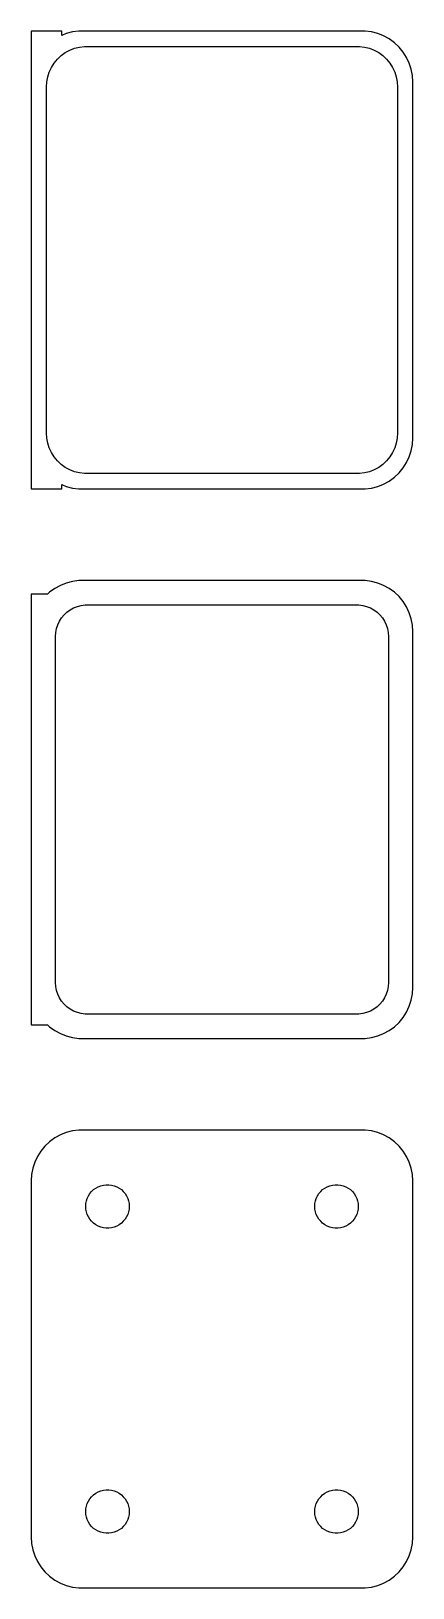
# Model space of a CAD drawing. Header units: metres. Extents: x -19 to 19, y 140 to 292.
import ezdxf

# ---------------------------------------------------------------- set-up
doc = ezdxf.new("R2010")
doc.units = ezdxf.units.M

msp = doc.modelspace()

# ---------------------------------------------------------------- linework, layer by layer
for p, q in [((-15.75, 292.479), (-18.75, 292.479)), ((-18.75, 292.479), (-18.75, 247.521)), ((-15.75, 292.075), (-15.75, 292.479)), ((-15.2951, 292.255), (-15.75, 292.075)), ((-14.6869, 292.411), (-15.2951, 292.255)), ((-14.0639, 292.49), (-14.6869, 292.411)), ((14.0639, 292.49), (-14.0639, 292.49)), ((14.6869, 292.411), (14.0639, 292.49)), ((15.2951, 292.255), (14.6869, 292.411)), ((15.8789, 292.024), (15.2951, 292.255)), ((-14.9531, 290.619), (-14.4861, 290.804)), ((-14.4861, 290.804), (-13.9995, 290.929)), ((-13.9995, 290.929), (-13.5012, 290.992)), ((-13.5012, 290.992), (13.5012, 290.992)), ((13.5012, 290.992), (13.9995, 290.929)), ((13.9995, 290.929), (14.4861, 290.804)), ((14.4861, 290.804), (14.9531, 290.619)), ((16.4291, 291.722), (15.8789, 292.024)), ((16.9371, 291.353), (16.4291, 291.722)), ((17.3948, 290.923), (16.9371, 291.353)), ((17.7951, 290.439), (17.3948, 290.923)), ((-16.7552, 288.927), (-16.4861, 289.351)), ((-16.4861, 289.351), (-16.1659, 289.738)), ((-16.1659, 289.738), (-15.7997, 290.082)), ((-15.7997, 290.082), (-15.3933, 290.377)), ((-15.3933, 290.377), (-14.9531, 290.619)), ((14.9531, 290.619), (15.3933, 290.377)), ((15.3933, 290.377), (15.7997, 290.082)), ((15.7997, 290.082), (16.1659, 289.738)), ((16.1659, 289.738), (16.4861, 289.351)), ((16.4861, 289.351), (16.7552, 288.927)), ((18.1315, 289.909), (17.7951, 290.439)), ((18.3989, 289.341), (18.1315, 289.909)), ((18.5929, 288.743), (18.3989, 289.341)), ((-17.2184, 287.501), (-17.1243, 287.995)), ((-17.1243, 287.995), (-16.9691, 288.472)), ((-16.9691, 288.472), (-16.7552, 288.927)), ((16.7552, 288.927), (16.9691, 288.472)), ((16.9691, 288.472), (17.1243, 287.995)), ((17.1243, 287.995), (17.2184, 287.501)), ((18.7106, 288.127), (18.5929, 288.743)), ((18.75, 287.5), (18.7106, 288.127)), ((-17.25, 287), (-17.2184, 287.501)), ((-17.25, 253), (-17.25, 287)), ((17.2184, 287.501), (17.25, 287)), ((17.25, 287), (17.25, 253)), ((18.75, 252.5), (18.75, 287.5)), ((-17.2184, 252.499), (-17.25, 253)), ((-17.1243, 252.005), (-17.2184, 252.499)), ((17.2184, 252.499), (17.1243, 252.005)), ((17.25, 253), (17.2184, 252.499)), ((18.7106, 251.873), (18.75, 252.5)), ((-16.9691, 251.528), (-17.1243, 252.005)), ((-16.7552, 251.073), (-16.9691, 251.528)), ((-16.4861, 250.649), (-16.7552, 251.073)), ((16.7552, 251.073), (16.4861, 250.649)), ((16.9691, 251.528), (16.7552, 251.073)), ((17.1243, 252.005), (16.9691, 251.528)), ((18.3989, 250.659), (18.5929, 251.257)), ((18.5929, 251.257), (18.7106, 251.873)), ((-16.1659, 250.262), (-16.4861, 250.649)), ((-15.7997, 249.918), (-16.1659, 250.262)), ((-15.3933, 249.623), (-15.7997, 249.918)), ((-14.9531, 249.381), (-15.3933, 249.623)), ((-14.4861, 249.196), (-14.9531, 249.381)), ((14.9531, 249.381), (14.4861, 249.196)), ((15.3933, 249.623), (14.9531, 249.381)), ((15.7997, 249.918), (15.3933, 249.623)), ((16.1659, 250.262), (15.7997, 249.918)), ((16.4861, 250.649), (16.1659, 250.262)), ((17.3948, 249.077), (17.7951, 249.561)), ((17.7951, 249.561), (18.1315, 250.091)), ((18.1315, 250.091), (18.3989, 250.659)), ((-15.75, 247.521), (-15.75, 247.925)), ((-15.75, 247.925), (-15.2951, 247.745)), ((-13.9995, 249.071), (-14.4861, 249.196)), ((-13.5012, 249.008), (-13.9995, 249.071)), ((13.5012, 249.008), (-13.5012, 249.008)), ((13.9995, 249.071), (13.5012, 249.008)), ((14.4861, 249.196), (13.9995, 249.071)), ((15.2951, 247.745), (15.8789, 247.976)), ((15.8789, 247.976), (16.4291, 248.278)), ((16.4291, 248.278), (16.9371, 248.647)), ((16.9371, 248.647), (17.3948, 249.077)), ((-18.75, 247.521), (-15.75, 247.521)), ((-15.2951, 247.745), (-14.6869, 247.589)), ((-14.6869, 247.589), (-14.0639, 247.51)), ((-14.0639, 247.51), (14.0639, 247.51)), ((14.0639, 247.51), (14.6869, 247.589)), ((14.6869, 247.589), (15.2951, 247.745)), ((-17.15, 237.153), (-18.75, 237.153)), ((-18.75, 237.153), (-18.75, 194.847)), ((-16.9371, 237.353), (-17.15, 237.153)), ((-16.4291, 237.722), (-16.9371, 237.353)), ((-15.8789, 238.024), (-16.4291, 237.722)), ((-15.2951, 238.255), (-15.8789, 238.024)), ((-14.6869, 238.411), (-15.2951, 238.255)), ((-14.0639, 238.49), (-14.6869, 238.411)), ((14.0639, 238.49), (-14.0639, 238.49)), ((14.6869, 238.411), (14.0639, 238.49)), ((15.2951, 238.255), (14.6869, 238.411)), ((15.8789, 238.024), (15.2951, 238.255)), ((16.4291, 237.722), (15.8789, 238.024)), ((16.9371, 237.353), (16.4291, 237.722)), ((17.3948, 236.923), (16.9371, 237.353)), ((-15.2342, 235.399), (-14.918, 235.628)), ((-14.918, 235.628), (-14.5754, 235.817)), ((-14.5754, 235.817), (-14.2119, 235.961)), ((-14.2119, 235.961), (-13.8333, 236.058)), ((-13.8333, 236.058), (-13.4454, 236.107)), ((-13.4454, 236.107), (13.4454, 236.107)), ((13.4454, 236.107), (13.8333, 236.058)), ((13.8333, 236.058), (14.2119, 235.961)), ((14.2119, 235.961), (14.5754, 235.817)), ((14.5754, 235.817), (14.918, 235.628)), ((14.918, 235.628), (15.2342, 235.399)), ((17.7951, 236.439), (17.3948, 236.923)), ((18.1315, 235.909), (17.7951, 236.439)), ((18.3989, 235.341), (18.1315, 235.909)), ((-16.2651, 233.774), (-16.1443, 234.146)), ((-16.1443, 234.146), (-15.9779, 234.5)), ((-15.9779, 234.5), (-15.7684, 234.83)), ((-15.7684, 234.83), (-15.5192, 235.131)), ((-15.5192, 235.131), (-15.2342, 235.399)), ((15.2342, 235.399), (15.5192, 235.131)), ((15.5192, 235.131), (15.7684, 234.83)), ((15.7684, 234.83), (15.9779, 234.5)), ((15.9779, 234.5), (16.1443, 234.146)), ((16.1443, 234.146), (16.2651, 233.774)), ((18.5929, 234.743), (18.3989, 235.341)), ((18.7106, 234.127), (18.5929, 234.743)), ((18.75, 233.5), (18.7106, 234.127)), ((-16.3629, 233), (-16.3384, 233.39)), ((-16.3629, 199), (-16.3629, 233)), ((-16.3384, 233.39), (-16.2651, 233.774)), ((16.2651, 233.774), (16.3384, 233.39)), ((16.3384, 233.39), (16.3629, 233)), ((16.3629, 233), (16.3629, 199)), ((18.75, 198.5), (18.75, 233.5)), ((-16.3384, 198.61), (-16.3629, 199)), ((16.3629, 199), (16.3384, 198.61)), ((-16.2651, 198.226), (-16.3384, 198.61)), ((-16.1443, 197.854), (-16.2651, 198.226)), ((-15.9779, 197.5), (-16.1443, 197.854)), ((-15.7684, 197.17), (-15.9779, 197.5)), ((15.9779, 197.5), (15.7684, 197.17)), ((16.1443, 197.854), (15.9779, 197.5)), ((16.2651, 198.226), (16.1443, 197.854)), ((16.3384, 198.61), (16.2651, 198.226)), ((18.5929, 197.257), (18.7106, 197.873)), ((18.7106, 197.873), (18.75, 198.5)), ((-15.5192, 196.869), (-15.7684, 197.17)), ((-15.2342, 196.601), (-15.5192, 196.869)), ((-14.918, 196.372), (-15.2342, 196.601)), ((-14.5754, 196.183), (-14.918, 196.372)), ((-14.2119, 196.039), (-14.5754, 196.183)), ((-13.8333, 195.942), (-14.2119, 196.039)), ((-13.4454, 195.893), (-13.8333, 195.942)), ((13.4454, 195.893), (-13.4454, 195.893)), ((13.8333, 195.942), (13.4454, 195.893)), ((14.2119, 196.039), (13.8333, 195.942)), ((14.5754, 196.183), (14.2119, 196.039)), ((14.918, 196.372), (14.5754, 196.183)), ((15.2342, 196.601), (14.918, 196.372)), ((15.5192, 196.869), (15.2342, 196.601)), ((15.7684, 197.17), (15.5192, 196.869)), ((17.7951, 195.561), (18.1315, 196.091)), ((18.1315, 196.091), (18.3989, 196.659)), ((18.3989, 196.659), (18.5929, 197.257)), ((-18.75, 194.847), (-17.15, 194.847)), ((-17.15, 194.847), (-16.9371, 194.647)), ((-16.9371, 194.647), (-16.4291, 194.278)), ((16.4291, 194.278), (16.9371, 194.647)), ((16.9371, 194.647), (17.3948, 195.077)), ((17.3948, 195.077), (17.7951, 195.561)), ((-16.4291, 194.278), (-15.8789, 193.976)), ((-15.8789, 193.976), (-15.2951, 193.745)), ((-15.2951, 193.745), (-14.6869, 193.589)), ((-14.6869, 193.589), (-14.0639, 193.51)), ((-14.0639, 193.51), (14.0639, 193.51)), ((14.0639, 193.51), (14.6869, 193.589)), ((14.6869, 193.589), (15.2951, 193.745)), ((15.2951, 193.745), (15.8789, 193.976)), ((15.8789, 193.976), (16.4291, 194.278)), ((-16.4291, 183.722), (-16.9371, 183.353)), ((-15.8789, 184.024), (-16.4291, 183.722)), ((-15.2951, 184.255), (-15.8789, 184.024)), ((-14.6869, 184.411), (-15.2951, 184.255)), ((-14.0639, 184.49), (-14.6869, 184.411)), ((14.0639, 184.49), (-14.0639, 184.49)), ((14.6869, 184.411), (14.0639, 184.49)), ((15.2951, 184.255), (14.6869, 184.411)), ((15.8789, 184.024), (15.2951, 184.255)), ((16.4291, 183.722), (15.8789, 184.024)), ((16.9371, 183.353), (16.4291, 183.722)), ((-17.7951, 182.439), (-18.1315, 181.909)), ((-17.3948, 182.923), (-17.7951, 182.439)), ((-16.9371, 183.353), (-17.3948, 182.923)), ((17.3948, 182.923), (16.9371, 183.353)), ((17.7951, 182.439), (17.3948, 182.923)), ((18.1315, 181.909), (17.7951, 182.439)), ((-18.5929, 180.743), (-18.7106, 180.127)), ((-18.3989, 181.341), (-18.5929, 180.743)), ((-18.1315, 181.909), (-18.3989, 181.341)), ((18.3989, 181.341), (18.1315, 181.909)), ((18.5929, 180.743), (18.3989, 181.341)), ((18.7106, 180.127), (18.5929, 180.743)), ((-18.7106, 180.127), (-18.75, 179.5)), ((-18.75, 179.5), (-18.75, 144.5)), ((-12.1591, 178.932), (-11.9098, 179.031)), ((-11.9098, 179.031), (-11.6501, 179.097)), ((-11.6501, 179.097), (-11.3841, 179.131)), ((-11.3841, 179.131), (-11.1159, 179.131)), ((-11.1159, 179.131), (-10.8499, 179.097)), ((-10.8499, 179.097), (-10.5901, 179.031)), ((-10.5901, 179.031), (-10.3408, 178.932)), ((10.3408, 178.932), (10.5901, 179.031)), ((10.5901, 179.031), (10.8499, 179.097)), ((10.8499, 179.097), (11.1159, 179.131)), ((11.1159, 179.131), (11.3841, 179.131)), ((11.3841, 179.131), (11.6501, 179.097)), ((11.6501, 179.097), (11.9098, 179.031)), ((11.9098, 179.031), (12.1591, 178.932)), ((18.75, 179.5), (18.7106, 180.127)), ((18.75, 144.5), (18.75, 179.5)), ((-13.3685, 177.268), (-13.3182, 177.531)), ((-13.3182, 177.531), (-13.2353, 177.786)), ((-13.2353, 177.786), (-13.1212, 178.029)), ((-13.1212, 178.029), (-12.9775, 178.255)), ((-12.9775, 178.255), (-12.8065, 178.462)), ((-12.8065, 178.462), (-12.6111, 178.645)), ((-12.6111, 178.645), (-12.3941, 178.803)), ((-12.3941, 178.803), (-12.1591, 178.932)), ((-10.3408, 178.932), (-10.1059, 178.803)), ((-10.1059, 178.803), (-9.8889, 178.645)), ((-9.8889, 178.645), (-9.69344, 178.462)), ((-9.69344, 178.462), (-9.52251, 178.255)), ((-9.52251, 178.255), (-9.37881, 178.029)), ((-9.37881, 178.029), (-9.26465, 177.786)), ((-9.26465, 177.786), (-9.18178, 177.531)), ((-9.18178, 177.531), (-9.13153, 177.268)), ((9.13153, 177.268), (9.18178, 177.531)), ((9.18178, 177.531), (9.26465, 177.786)), ((9.26465, 177.786), (9.37881, 178.029)), ((9.37881, 178.029), (9.52251, 178.255)), ((9.52251, 178.255), (9.69344, 178.462)), ((9.69344, 178.462), (9.8889, 178.645)), ((9.8889, 178.645), (10.1059, 178.803)), ((10.1059, 178.803), (10.3408, 178.932)), ((12.1591, 178.932), (12.3941, 178.803)), ((12.3941, 178.803), (12.6111, 178.645)), ((12.6111, 178.645), (12.8065, 178.462)), ((12.8065, 178.462), (12.9775, 178.255)), ((12.9775, 178.255), (13.1212, 178.029)), ((13.1212, 178.029), (13.2353, 177.786)), ((13.2353, 177.786), (13.3182, 177.531)), ((13.3182, 177.531), (13.3685, 177.268)), ((-13.3853, 177), (-13.3685, 177.268)), ((-13.3685, 176.732), (-13.3853, 177)), ((-13.3182, 176.469), (-13.3685, 176.732)), ((-13.2353, 176.214), (-13.3182, 176.469)), ((-13.1212, 175.971), (-13.2353, 176.214)), ((-12.9775, 175.745), (-13.1212, 175.971)), ((-9.37881, 175.971), (-9.52251, 175.745)), ((-9.26465, 176.214), (-9.37881, 175.971)), ((-9.18178, 176.469), (-9.26465, 176.214)), ((-9.13153, 176.732), (-9.18178, 176.469)), ((-9.13153, 177.268), (-9.1147, 177)), ((-9.1147, 177), (-9.13153, 176.732)), ((9.1147, 177), (9.13153, 177.268)), ((9.13153, 176.732), (9.1147, 177)), ((9.18178, 176.469), (9.13153, 176.732)), ((9.26465, 176.214), (9.18178, 176.469)), ((9.37881, 175.971), (9.26465, 176.214)), ((9.52251, 175.745), (9.37881, 175.971)), ((13.1212, 175.971), (12.9775, 175.745)), ((13.2353, 176.214), (13.1212, 175.971)), ((13.3182, 176.469), (13.2353, 176.214)), ((13.3685, 176.732), (13.3182, 176.469)), ((13.3685, 177.268), (13.3853, 177)), ((13.3853, 177), (13.3685, 176.732)), ((-12.8065, 175.538), (-12.9775, 175.745)), ((-12.6111, 175.355), (-12.8065, 175.538)), ((-12.3941, 175.197), (-12.6111, 175.355)), ((-12.1591, 175.068), (-12.3941, 175.197)), ((-11.9098, 174.969), (-12.1591, 175.068)), ((-11.6501, 174.903), (-11.9098, 174.969)), ((-11.3841, 174.869), (-11.6501, 174.903)), ((-11.1159, 174.869), (-11.3841, 174.869)), ((-10.8499, 174.903), (-11.1159, 174.869)), ((-10.5901, 174.969), (-10.8499, 174.903)), ((-10.3408, 175.068), (-10.5901, 174.969)), ((-10.1059, 175.197), (-10.3408, 175.068)), ((-9.8889, 175.355), (-10.1059, 175.197)), ((-9.69344, 175.538), (-9.8889, 175.355)), ((-9.52251, 175.745), (-9.69344, 175.538)), ((9.69344, 175.538), (9.52251, 175.745)), ((9.8889, 175.355), (9.69344, 175.538)), ((10.1059, 175.197), (9.8889, 175.355)), ((10.3408, 175.068), (10.1059, 175.197)), ((10.5901, 174.969), (10.3408, 175.068)), ((10.8499, 174.903), (10.5901, 174.969)), ((11.1159, 174.869), (10.8499, 174.903)), ((11.3841, 174.869), (11.1159, 174.869)), ((11.6501, 174.903), (11.3841, 174.869)), ((11.9098, 174.969), (11.6501, 174.903)), ((12.1591, 175.068), (11.9098, 174.969)), ((12.3941, 175.197), (12.1591, 175.068)), ((12.6111, 175.355), (12.3941, 175.197)), ((12.8065, 175.538), (12.6111, 175.355)), ((12.9775, 175.745), (12.8065, 175.538)), ((-12.9775, 148.255), (-12.8065, 148.462)), ((-12.8065, 148.462), (-12.6111, 148.645)), ((-12.6111, 148.645), (-12.3941, 148.803)), ((-12.3941, 148.803), (-12.1591, 148.932)), ((-12.1591, 148.932), (-11.9098, 149.031)), ((-11.9098, 149.031), (-11.6501, 149.097)), ((-11.6501, 149.097), (-11.3841, 149.131)), ((-11.3841, 149.131), (-11.1159, 149.131)), ((-11.1159, 149.131), (-10.8499, 149.097)), ((-10.8499, 149.097), (-10.5901, 149.031)), ((-10.5901, 149.031), (-10.3408, 148.932)), ((-10.3408, 148.932), (-10.1059, 148.803)), ((-10.1059, 148.803), (-9.8889, 148.645)), ((-9.8889, 148.645), (-9.69344, 148.462)), ((-9.69344, 148.462), (-9.52251, 148.255)), ((9.52251, 148.255), (9.69344, 148.462)), ((9.69344, 148.462), (9.8889, 148.645)), ((9.8889, 148.645), (10.1059, 148.803)), ((10.1059, 148.803), (10.3408, 148.932)), ((10.3408, 148.932), (10.5901, 149.031)), ((10.5901, 149.031), (10.8499, 149.097)), ((10.8499, 149.097), (11.1159, 149.131)), ((11.1159, 149.131), (11.3841, 149.131)), ((11.3841, 149.131), (11.6501, 149.097)), ((11.6501, 149.097), (11.9098, 149.031)), ((11.9098, 149.031), (12.1591, 148.932)), ((12.1591, 148.932), (12.3941, 148.803)), ((12.3941, 148.803), (12.6111, 148.645)), ((12.6111, 148.645), (12.8065, 148.462)), ((12.8065, 148.462), (12.9775, 148.255)), ((-13.3853, 147), (-13.3685, 147.268)), ((-13.3685, 146.732), (-13.3853, 147)), ((-13.3685, 147.268), (-13.3182, 147.531)), ((-13.3182, 147.531), (-13.2353, 147.786)), ((-13.2353, 147.786), (-13.1212, 148.029)), ((-13.1212, 148.029), (-12.9775, 148.255)), ((-9.52251, 148.255), (-9.37881, 148.029)), ((-9.37881, 148.029), (-9.26465, 147.786)), ((-9.26465, 147.786), (-9.18178, 147.531)), ((-9.18178, 147.531), (-9.13153, 147.268)), ((-9.13153, 147.268), (-9.1147, 147)), ((-9.1147, 147), (-9.13153, 146.732)), ((9.1147, 147), (9.13153, 147.268)), ((9.13153, 146.732), (9.1147, 147)), ((9.13153, 147.268), (9.18178, 147.531)), ((9.18178, 147.531), (9.26465, 147.786)), ((9.26465, 147.786), (9.37881, 148.029)), ((9.37881, 148.029), (9.52251, 148.255)), ((12.9775, 148.255), (13.1212, 148.029)), ((13.1212, 148.029), (13.2353, 147.786)), ((13.2353, 147.786), (13.3182, 147.531)), ((13.3182, 147.531), (13.3685, 147.268)), ((13.3685, 147.268), (13.3853, 147)), ((13.3853, 147), (13.3685, 146.732)), ((-13.3182, 146.469), (-13.3685, 146.732)), ((-13.2353, 146.214), (-13.3182, 146.469)), ((-13.1212, 145.971), (-13.2353, 146.214)), ((-12.9775, 145.745), (-13.1212, 145.971)), ((-12.8065, 145.538), (-12.9775, 145.745)), ((-12.6111, 145.355), (-12.8065, 145.538)), ((-12.3941, 145.197), (-12.6111, 145.355)), ((-9.8889, 145.355), (-10.1059, 145.197)), ((-9.69344, 145.538), (-9.8889, 145.355)), ((-9.52251, 145.745), (-9.69344, 145.538)), ((-9.37881, 145.971), (-9.52251, 145.745)), ((-9.26465, 146.214), (-9.37881, 145.971)), ((-9.18178, 146.469), (-9.26465, 146.214)), ((-9.13153, 146.732), (-9.18178, 146.469)), ((9.18178, 146.469), (9.13153, 146.732)), ((9.26465, 146.214), (9.18178, 146.469)), ((9.37881, 145.971), (9.26465, 146.214)), ((9.52251, 145.745), (9.37881, 145.971)), ((9.69344, 145.538), (9.52251, 145.745)), ((9.8889, 145.355), (9.69344, 145.538)), ((10.1059, 145.197), (9.8889, 145.355)), ((12.6111, 145.355), (12.3941, 145.197)), ((12.8065, 145.538), (12.6111, 145.355)), ((12.9775, 145.745), (12.8065, 145.538)), ((13.1212, 145.971), (12.9775, 145.745)), ((13.2353, 146.214), (13.1212, 145.971)), ((13.3182, 146.469), (13.2353, 146.214)), ((13.3685, 146.732), (13.3182, 146.469)), ((-18.75, 144.5), (-18.7106, 143.873)), ((-18.7106, 143.873), (-18.5929, 143.257)), ((-12.1591, 145.068), (-12.3941, 145.197)), ((-11.9098, 144.969), (-12.1591, 145.068)), ((-11.6501, 144.903), (-11.9098, 144.969)), ((-11.3841, 144.869), (-11.6501, 144.903)), ((-11.1159, 144.869), (-11.3841, 144.869)), ((-10.8499, 144.903), (-11.1159, 144.869)), ((-10.5901, 144.969), (-10.8499, 144.903)), ((-10.3408, 145.068), (-10.5901, 144.969)), ((-10.1059, 145.197), (-10.3408, 145.068)), ((10.3408, 145.068), (10.1059, 145.197)), ((10.5901, 144.969), (10.3408, 145.068)), ((10.8499, 144.903), (10.5901, 144.969)), ((11.1159, 144.869), (10.8499, 144.903)), ((11.3841, 144.869), (11.1159, 144.869)), ((11.6501, 144.903), (11.3841, 144.869)), ((11.9098, 144.969), (11.6501, 144.903)), ((12.1591, 145.068), (11.9098, 144.969)), ((12.3941, 145.197), (12.1591, 145.068)), ((18.5929, 143.257), (18.7106, 143.873)), ((18.7106, 143.873), (18.75, 144.5)), ((-18.5929, 143.257), (-18.3989, 142.659)), ((-18.3989, 142.659), (-18.1315, 142.091)), ((18.1315, 142.091), (18.3989, 142.659)), ((18.3989, 142.659), (18.5929, 143.257)), ((-18.1315, 142.091), (-17.7951, 141.561)), ((-17.7951, 141.561), (-17.3948, 141.077)), ((-17.3948, 141.077), (-16.9371, 140.647)), ((16.9371, 140.647), (17.3948, 141.077)), ((17.3948, 141.077), (17.7951, 141.561)), ((17.7951, 141.561), (18.1315, 142.091)), ((-16.9371, 140.647), (-16.4291, 140.278)), ((-16.4291, 140.278), (-15.8789, 139.976)), ((-15.8789, 139.976), (-15.2951, 139.745)), ((-15.2951, 139.745), (-14.6869, 139.589)), ((-14.6869, 139.589), (-14.0639, 139.51)), ((-14.0639, 139.51), (14.0639, 139.51)), ((14.0639, 139.51), (14.6869, 139.589)), ((14.6869, 139.589), (15.2951, 139.745)), ((15.2951, 139.745), (15.8789, 139.976)), ((15.8789, 139.976), (16.4291, 140.278)), ((16.4291, 140.278), (16.9371, 140.647))]:
    msp.add_line(p, q)

doc.saveas('drawing.dxf')
